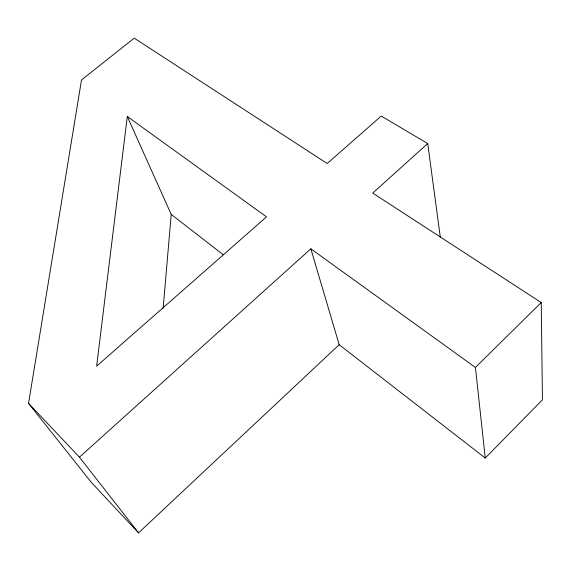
<?xml version="1.0" encoding="UTF-8"?>
<svg xmlns="http://www.w3.org/2000/svg" width="571" height="571" viewBox="0 0 571 571"><rect width="100%" height="100%" fill="white"/><g stroke="black" fill="none" stroke-linecap="round" stroke-linejoin="round"><path stroke-width="0.86" d="M163.149 308.39L171.207 214.389L127.297 116.498L96.627 366.168L266.521 216.859L127.297 116.498M138.553 532.857L79.44 457.178L310.845 248.806L339.181 344.706L138.553 532.857L91.417 482.488L28.55 403.362L81.503 79.954L134.206 38.143L327.212 163.52L381.235 116.049L427.736 143.549L440.27 237.001M339.181 344.706L485.264 458.035L542.45 399.793L541.229 302.551L372.72 193.084L427.736 143.549M485.264 458.035L475.415 367.446L541.229 302.551M310.845 248.806L475.415 367.446M171.207 214.389L223.218 254.737M28.55 403.362L79.44 457.178"/></g></svg>
